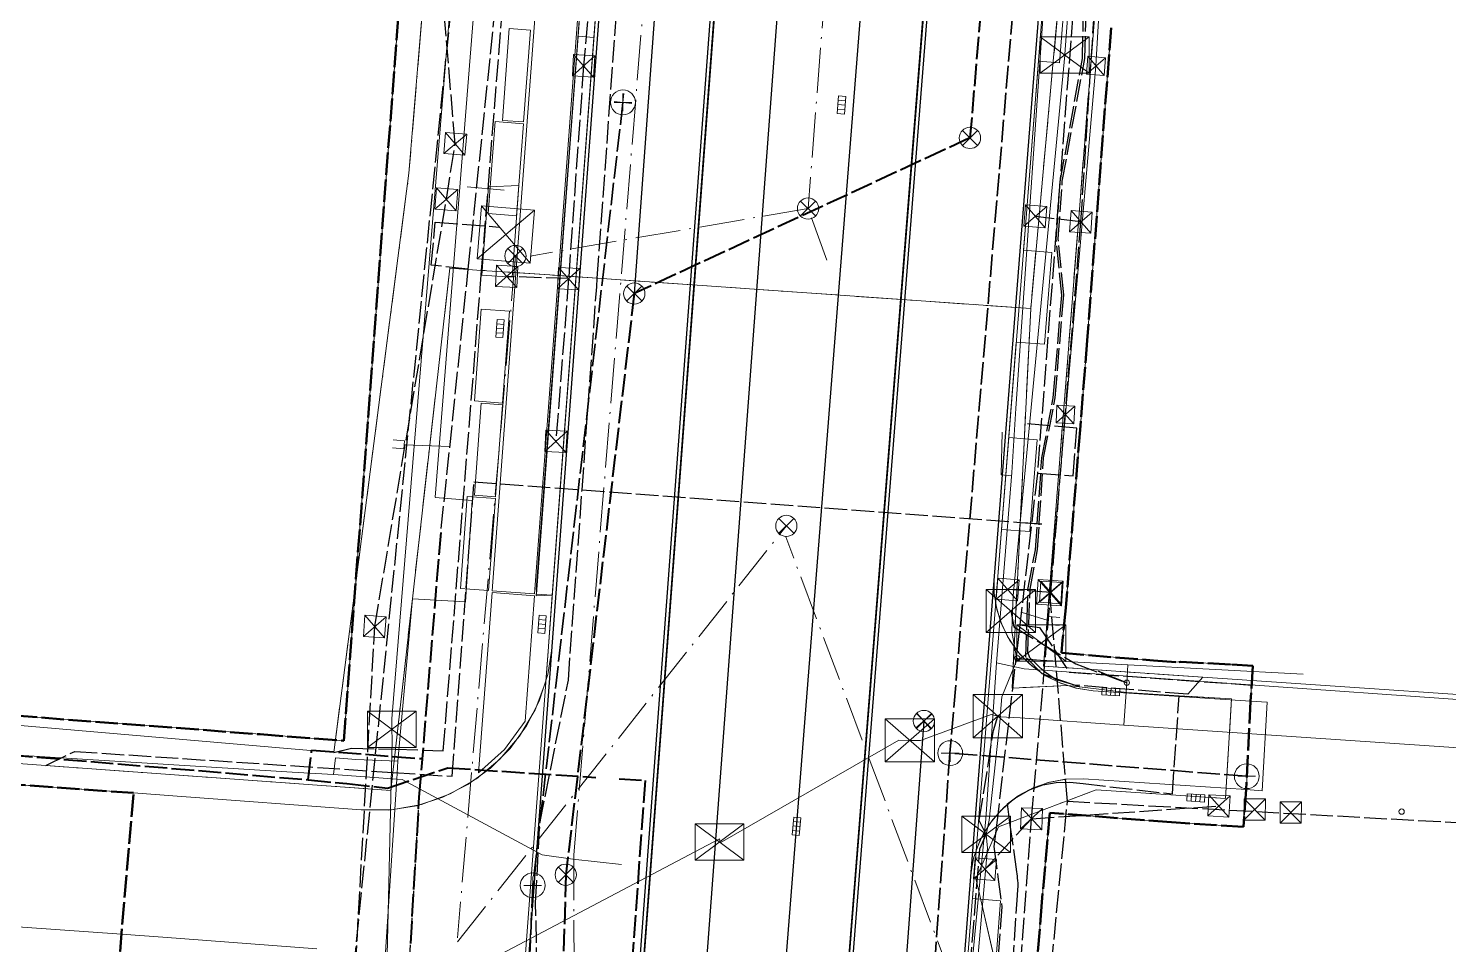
# Model space of a CAD drawing. Header units: metres. Extents: x 105014 to 106600, y 111320 to 118425.
# Drawn here: x 105391.5 to 105471.6, y 111994.3 to 112046 of the extents above; entities that cross this region are included whole.
import ezdxf

# ---------------------------------------------------------------- set-up
doc = ezdxf.new("R2010")
doc.units = ezdxf.units.M
doc.linetypes.add('DASHDOT', pattern=[3.556, 2.54, -0.508, 0, -0.508])
doc.linetypes.add('DASHED', pattern=[1.524, 1.27, -0.254])
for name, color, linetype, lineweight in [('00-BASE-LIMITE', 7, 'DASHED', 50), ('00-BASE-UE', 42, 'DASHED', 25), ('10-PAV-BOCACALLE', 9, 'CONTINUOUS', 13), ('10-PAV-CALZADA-BRT', 12, 'CONTINUOUS', 30), ('10-PAV-CALZADA-MIXTA', 8, 'CONTINUOUS', 30), ('10-PAV-CICLORUTA', 76, 'CONTINUOUS', 18), ('10-PAV-SARDINEL', 252, 'CONTINUOUS', 13), ('20-EP-ZONA-DURA', 253, 'CONTINUOUS', 13), ('20-EP-ZONA-VERDE', 84, 'CONTINUOUS', 13), ('30-RED-ENEL-NODOS', 11, 'CONTINUOUS', 13), ('30-RED-ENEL-PROY', 1, 'DASHED', 25), ('30-RED-ETB-CAMARA', 151, 'CONTINUOUS', 13), ('30-RED-ETB-EXIST', 145, 'CONTINUOUS', 13), ('30-RED-ETB-PROY', 5, 'DASHED', 25), ('30-RED-MOVISTAR-CAMARA', 141, 'CONTINUOUS', 13), ('30-RED-MOVISTAR-EXIST', 135, 'CONTINUOUS', 13), ('30-RED-MOVISTAR-PROY', 4, 'DASHED', 25), ('30-RED-VANTI-EXIST', 52, 'CONTINUOUS', 13), ('30-RED-VANTI-PROY', 2, 'DASHED', 25), ('30-RED-VANTI-RETIRO', 8, 'DASHDOT', 13), ('35-RH-ACUE-DOMICILIARIA', 152, 'CONTINUOUS', 9), ('35-RH-ACUE-MATRIZ-PJ', 150, 'DASHED', 40), ('35-RH-ACUE-MENOR-EXIST', 151, 'CONTINUOUS', 13), ('35-RH-ACUE-MENOR-PROY', 5, 'DASHED', 25), ('35-RH-PLUV-COLECTOR', 96, 'CONTINUOUS', 30), ('35-RH-PLUV-INTERCEPTOR', 3, 'DASHED', 40), ('35-RH-PLUV-NODOS', 94, 'CONTINUOUS', 13), ('35-RH-PLUV-RETIRO', 8, 'DASHDOT', 13), ('35-RH-SUDS-ZONAS', 92, 'CONTINUOUS', 20), ('36-RH-SAN-COLECTOR-PROY', 6, 'DASHED', 35), ('36-RH-SAN-POZOS', 216, 'CONTINUOUS', 13)]:
    doc.layers.add(name, color=color, linetype=linetype, lineweight=lineweight)

# ---------------------------------------------------------------- blocks, each defined once
blk = doc.blocks.new('CAM_ETB_T_13')
for p, q in [((-1.375, -1.025), (1.375, 1.025)), ((-1.375, 1.025), (1.375, -1.025))]:
    blk.add_line(p, q)
blk.add_lwpolyline([(-1.375, -1.025), (1.375, -1.025), (1.375, 1.025), (-1.375, 1.025)], close=True)
blk = doc.blocks.new('CAM_ETB_T_13A')
for p, q in [((-1.375, -1.025), (1.375, 1.025)), ((-1.375, 1.025), (1.375, -1.025))]:
    blk.add_line(p, q)
blk.add_lwpolyline([(-1.375, -1.025), (1.375, -1.025), (1.375, 1.025), (-1.375, 1.025)], close=True)
blk = doc.blocks.new('CAM_ETB_T_14A')
for p, q in [((-1.39, -1.22), (1.39, 1.22)), ((-1.39, 1.22), (1.39, -1.22))]:
    blk.add_line(p, q)
blk.add_lwpolyline([(-1.39, -1.22), (1.39, -1.22), (1.39, 1.22), (-1.39, 1.22)], close=True)
blk = doc.blocks.new('POSTE')
blk.add_circle((0, 0), 0.15)
blk = doc.blocks.new('CAJA_ENEL')
for p, q in [((-0.6, -0.6), (0.6, 0.6)), ((-0.6, 0.6), (0.6, -0.6))]:
    blk.add_line(p, q)
blk.add_lwpolyline([(-0.6, -0.6), (0.6, -0.6), (0.6, 0.6), (-0.6, 0.6)], close=True)
blk = doc.blocks.new('CT_ENEL')
for p, q in [((-1.5, -1.5), (1.5, 1.5)), ((-1.5, 1.5), (1.5, -1.5))]:
    blk.add_line(p, q)
blk.add_lwpolyline([(-1.5, -1.5), (1.5, -1.5), (1.5, 1.5), (-1.5, 1.5)], close=True)
blk = doc.blocks.new('CAM_MOV_CS_276')
for p, q in [((-0.7, -0.7), (0.7, 0.7)), ((-0.7, 0.7), (0.7, -0.7))]:
    blk.add_line(p, q)
blk.add_lwpolyline([(-0.7, -0.7), (0.7, -0.7), (0.7, 0.7), (-0.7, 0.7)], close=True)
blk = doc.blocks.new('CAM_MOV_CS_275')
for p, q in [((-0.5, -0.5), (0.5, 0.5)), ((-0.5, 0.5), (0.5, -0.5))]:
    blk.add_line(p, q)
blk.add_lwpolyline([(-0.5, -0.5), (0.5, -0.5), (0.5, 0.5), (-0.5, 0.5)], close=True)
blk = doc.blocks.new('POZO_SAN')
for p, q in [((-0.5, 0), (0.5, 0)), ((0, -0.5), (0, 0.5))]:
    blk.add_line(p, q)
blk.add_circle((0, 0), 0.7)
blk = doc.blocks.new('POZO_PLUV')
for p, q in [((-0.42, -0.42), (0.42, 0.42)), ((-0.42, 0.42), (0.42, -0.42))]:
    blk.add_line(p, q)
blk.add_circle((0, 0), 0.6)
blk = doc.blocks.new('SUMIDERO')
for p, q in [((-0.25, -0.2), (-0.25, 0.2)), ((0, -0.2), (0, 0.2)), ((0.25, -0.2), (0.25, 0.2))]:
    blk.add_line(p, q)
blk.add_lwpolyline([(-0.5, -0.2), (0.5, -0.2), (0.5, 0.2), (-0.5, 0.2)], close=True)

msp = doc.modelspace()

# ---------------------------------------------------------------- linework, layer by layer
at = {"layer": '00-BASE-LIMITE'}
for points in [[(105396.4147, 111990.9145), (105397.4315, 112002.8857), (105390.2821, 112003.3999), (105390.7259, 112007.2529), (105404.5827, 112006.1959), (105409.2911, 112005.8369), (105415.6737, 112090.8829), (105415.8243, 112093.2417), (105415.6747, 112093.2503), (105416.1989, 112098.9685)], [(105452.5577, 112046.0549), (105451.2077, 112028.4171), (105450.8043, 112023.3661), (105449.9955, 112013.3263), (105449.8219, 112011.5039), (105449.7601, 112010.7871), (105454.9371, 112010.3581), (105456.3981, 112010.2611), (105456.4911, 112010.2875), (105459.3665, 112010.1249), (105460.5535, 112010.0547), (105460.4225, 112008.0703), (105460.1661, 112003.0763), (105460.0273, 112000.9753), (105455.9541, 112001.2367), (105454.4349, 112001.3445), (105449.1035, 112001.7751), (105448.6489, 111996.7249), (105447.1877, 111978.4105)]]:
    msp.add_lwpolyline(points, dxfattribs=at)
at = {"layer": '00-BASE-UE'}
for points in [[(105396.4147, 111990.9145), (105397.4315, 112002.8857), (105390.2821, 112003.3999), (105390.7259, 112007.2529), (105404.5827, 112006.1959), (105409.2911, 112005.8369), (105415.6737, 112090.8829), (105415.8243, 112093.2417), (105415.6747, 112093.2503), (105416.1989, 112098.9685)], [(105452.5577, 112046.0549), (105451.2077, 112028.4171), (105450.8043, 112023.3661), (105449.9955, 112013.3263), (105449.8219, 112011.5039), (105449.7601, 112010.7871), (105454.9371, 112010.3581), (105456.3981, 112010.2611), (105456.4911, 112010.2875), (105459.3665, 112010.1249), (105460.5535, 112010.0547), (105460.4225, 112008.0703), (105460.1661, 112003.0763), (105460.0273, 112000.9753), (105455.9541, 112001.2367), (105454.4349, 112001.3445), (105449.1035, 112001.7751), (105448.6489, 111996.7249), (105447.1877, 111978.4105)]]:
    msp.add_lwpolyline(points, dxfattribs=at)
at = {"layer": '10-PAV-BOCACALLE'}
msp.add_lwpolyline([(105461.346, 112008.0095), (105461.0749, 112003.0159), (105460.1661, 112003.0763), (105451.0043, 112003.6817), (105449.9689, 112003.6606), (105448.9525, 112003.4617), (105447.9855, 112003.091), (105447.0966, 112002.5596), (105446.3124, 112001.8832), (105445.6561, 112001.082), (105445.1474, 112000.1799), (105444.8014, 111999.2038), (105444.6284, 111998.1827), (105445.9625, 112015.1149), (105445.963, 112014.1658), (105446.1132, 112013.2287), (105446.4092, 112012.327), (105446.8438, 112011.4833), (105447.4059, 112010.7186), (105448.0816, 112010.0521), (105448.8539, 112009.5005), (105449.7035, 112009.0776), (105450.6092, 112008.794), (105451.5483, 112008.6567), (105460.4225, 112008.0702), (105461.346, 112008.0095)], close=True, dxfattribs=at)
msp.add_lwpolyline([(105407.7707, 111994.0989), (105399.0885, 111994.7477), (105396.7543, 111994.9136), (105387.9615, 111995.5382), (105387.9615, 111995.5382), (105388.5196, 112003.5193), (105397.4315, 112002.8856), (105399.6557, 112002.7275), (105410.2621, 112001.9267), (105411.8336, 112001.9249), (105413.3861, 112002.1694), (105414.881, 112002.6541), (105416.2816, 112003.367), (105417.5531, 112004.2905), (105418.6643, 112005.4018), (105419.5876, 112006.6735), (105420.3004, 112008.0741), (105420.7848, 112009.5692), (105421.0291, 112011.1216), (105418.8017, 111981.2703)], dxfattribs=at)
at = {"layer": '10-PAV-CALZADA-BRT'}
for points in [[(105418.9147, 111895.4307), (105427.4922, 112010.386), (105437.2979, 112141.8011), (105438.075, 112154.0579), (105438.5784, 112166.329), (105438.8078, 112178.6083), (105438.7631, 112190.8897), (105437.9313, 112247.0829)], [(105441.4309, 112247.1349), (105442.2627, 112190.9415), (105442.3077, 112178.582), (105442.0769, 112166.2246), (105441.5703, 112153.8755), (105440.7883, 112141.5407), (105430.9795, 112010.0836), (105422.4051, 111895.1703)], [(105428.2455, 111913.1853), (105428.4855, 111917.0489), (105428.7339, 111920.9117), (105428.9903, 111924.7743), (105429.2539, 111928.6363), (105429.5245, 111932.4977), (105429.8009, 111936.3589), (105430.0829, 111940.2195), (105430.3699, 111944.0799), (105430.6609, 111947.9399), (105430.9557, 111951.7995), (105431.2537, 111955.6591), (105431.5539, 111959.5183), (105431.8561, 111963.3775), (105432.1595, 111967.2365), (105432.4633, 111971.0955), (105444.4505, 112123.2379), (105444.6775, 112126.1189), (105445.7697, 112143.1088), (105446.3713, 112160.1231), (105446.4817, 112177.1477), (105445.9913, 112238.8877)], [(105449.4911, 112238.9155), (105449.9817, 112177.1755), (105449.8706, 112160.0499), (105449.2654, 112142.9347), (105448.1667, 112125.8441), (105447.9397, 112122.9629), (105435.9525, 111970.8207), (105435.6487, 111966.9623), (105435.3453, 111963.1043), (105435.0433, 111959.2469), (105434.7433, 111955.3897), (105434.4457, 111951.5331), (105434.1511, 111947.6765), (105433.8601, 111943.8185), (105433.5735, 111939.9623), (105433.2917, 111936.1063), (105433.0157, 111932.2505), (105432.7457, 111928.3947), (105432.4823, 111924.5391), (105432.2265, 111920.6835), (105431.9783, 111916.8279), (105431.7389, 111912.9725)]]:
    msp.add_lwpolyline(points, dxfattribs=at)
at = {"layer": '10-PAV-CALZADA-MIXTA'}
for points in [[(105437.6813, 112247.0787), (105438.5131, 112190.8861), (105438.5578, 112178.6103), (105438.3286, 112166.3367), (105437.8254, 112154.0711), (105437.0487, 112141.8199), (105425.4228, 111986.0094), (105425.1744, 111982.6817), (105418.6655, 111895.4495)], [(105412.4327, 111895.9145), (105418.3583, 111975.3269), (105418.7996, 111981.2427), (105418.8017, 111981.2703), (105421.0291, 112011.1216), (105421.0313, 112011.1509), (105421.3864, 112015.9108), (105430.8159, 112142.2849), (105431.7797, 112158.4377), (105432.2625, 112174.6121), (105432.2638, 112190.7937), (105431.5149, 112241.3866)], [(105432.0023, 111913.1229), (105432.2421, 111916.9865), (105432.4905, 111920.8495), (105432.7469, 111924.7119), (105433.0107, 111928.5739), (105433.2811, 111932.4355), (105433.5577, 111936.2965), (105433.8397, 111940.1571), (105434.1265, 111944.0175), (105434.4177, 111947.8775), (105434.7125, 111951.7371), (105435.0103, 111955.5967), (105435.3107, 111959.4559), (105435.6127, 111963.3151), (105435.9161, 111967.1743), (105436.2201, 111971.0333), (105448.1889, 112122.9433), (105448.5841, 112127.9589), (105449.4486, 112140.6878), (105450.0378, 112153.4324), (105450.3512, 112166.1867), (105450.3887, 112178.9449), (105449.9911, 112229.4703)], [(105453.6444, 112112.613), (105452.474, 112097.7573), (105452.4724, 112097.7373), (105450.9831, 112078.8354), (105450.9814, 112078.8135), (105450.4101, 112071.5629), (105447.5762, 112035.5967), (105445.9625, 112015.1149), (105444.6284, 111998.1827), (105444.6271, 111998.1661), (105443.8298, 111988.0458)]]:
    msp.add_lwpolyline(points, dxfattribs=at)
at = {"layer": '10-PAV-CICLORUTA'}
for points in [[(105424.3061, 112071.1675), (105423.9267, 112066.0815), (105420.0491, 112014.1159), (105417.6559, 112014.2945), (105421.5295, 112066.2605), (105421.9127, 112071.3461), (105424.3061, 112071.1675)], [(105420.0417, 112014.0163), (105419.5137, 112006.9393), (105418.3492, 112005.3457), (105416.8891, 112004.0177), (105417.6483, 112014.1949), (105420.0417, 112014.0163)]]:
    msp.add_lwpolyline(points, close=True, dxfattribs=at)
at = {"layer": '10-PAV-SARDINEL'}
for points in [[(105412.2333, 111895.9294), (105418.1589, 111975.3418), (105418.6002, 111981.2578), (105418.6023, 111981.2854), (105420.8297, 112011.1366), (105420.8319, 112011.1659), (105421.187, 112015.9257), (105430.6165, 112142.2996)], [(105430.8159, 112142.2849), (105421.3864, 112015.9108), (105421.0313, 112011.1509), (105421.0291, 112011.1216), (105418.8017, 111981.2703), (105418.7996, 111981.2427), (105418.3583, 111975.3269), (105412.4327, 111895.9145)], [(105418.6655, 111895.4495), (105425.1744, 111982.6817), (105425.4228, 111986.0094), (105437.0487, 112141.8199)], [(105418.865, 111895.4347), (105425.3738, 111982.6668), (105425.6222, 111985.9945), (105437.2482, 112141.8052)], [(105437.2482, 112141.8052), (105425.6222, 111985.9945), (105425.3738, 111982.6668), (105418.865, 111895.4347)], [(105437.2979, 112141.8011), (105427.4922, 112010.386), (105418.9147, 111895.4307)], [(105431.7389, 111912.9725), (105431.9783, 111916.8279), (105432.2265, 111920.6835), (105432.4823, 111924.5391), (105432.7457, 111928.3947), (105433.0157, 111932.2505), (105433.2917, 111936.1063), (105433.5735, 111939.9623), (105433.8601, 111943.8185), (105434.1511, 111947.6765), (105434.4457, 111951.5331), (105434.7433, 111955.3897), (105435.0433, 111959.2469), (105435.3453, 111963.1043), (105435.6487, 111966.9623), (105435.9525, 111970.8207), (105447.9397, 112122.9629)], [(105447.9895, 112122.959), (105436.0207, 111971.049), (105435.7167, 111967.19), (105435.4133, 111963.3308), (105435.1113, 111959.4715), (105434.8109, 111955.6122), (105434.5131, 111951.7524), (105434.2183, 111947.8926), (105433.9271, 111944.0324), (105433.6402, 111940.1718), (105433.3582, 111936.311), (105433.0816, 111932.4497), (105432.8112, 111928.5877), (105432.5474, 111924.7253), (105432.2909, 111920.8625), (105432.0425, 111916.9991), (105431.8027, 111913.1351)], [(105431.8027, 111913.1351), (105432.0425, 111916.9991), (105432.2909, 111920.8625), (105432.5474, 111924.7253), (105432.8112, 111928.5877), (105433.0816, 111932.4497), (105433.3582, 111936.311), (105433.6402, 111940.1718), (105433.9271, 111944.0324), (105434.2183, 111947.8926), (105434.5131, 111951.7524), (105434.8109, 111955.6122), (105435.1113, 111959.4715), (105435.4133, 111963.3308), (105435.7167, 111967.19), (105436.0207, 111971.049), (105447.9895, 112122.959)], [(105448.1889, 112122.9433), (105436.2201, 111971.0333), (105435.9161, 111967.1743), (105435.6127, 111963.3151), (105435.3107, 111959.4559), (105435.0103, 111955.5967), (105434.7125, 111951.7371), (105434.4177, 111947.8775), (105434.1265, 111944.0175), (105433.8397, 111940.1571), (105433.5577, 111936.2965), (105433.2811, 111932.4355), (105433.0107, 111928.5739), (105432.7469, 111924.7119), (105432.4905, 111920.8495), (105432.2421, 111916.9865), (105432.0023, 111913.1229)], [(105443.8298, 111988.0458), (105444.6271, 111998.1661), (105444.6284, 111998.1827), (105445.9625, 112015.1149), (105447.5762, 112035.5967), (105450.4101, 112071.5629), (105450.9814, 112078.8135), (105450.9831, 112078.8354), (105452.4724, 112097.7373), (105452.474, 112097.7573), (105453.6444, 112112.613)], [(105453.8438, 112112.5973), (105452.6734, 112097.7415), (105452.6718, 112097.7215), (105451.1825, 112078.8198), (105451.1808, 112078.7979), (105450.6095, 112071.5472), (105447.7756, 112035.581), (105446.1619, 112015.0992), (105444.8278, 111998.1671), (105444.8265, 111998.1505), (105444.0292, 111988.0301)]]:
    msp.add_lwpolyline(points, dxfattribs=at)
at = {"layer": '20-EP-ZONA-DURA'}
for points in [[(105390.7259, 112007.2529), (105404.5827, 112006.1959), (105409.2911, 112005.8369), (105415.6737, 112090.8829), (105415.8243, 112093.2417), (105415.6747, 112093.2503), (105416.1989, 112098.9685)], [(105423.6981, 112061.6738), (105420.1403, 112014.3573), (105420.1676, 112014.3582), (105420.1489, 112014.1085), (105421.0463, 112014.0415), (105420.8319, 112011.1659), (105420.8297, 112011.1366), (105420.6838, 112009.1817), (105420.0775, 112007.5746), (105419.2052, 112006.095), (105418.0925, 112004.7865), (105416.7723, 112003.6877), (105415.2835, 112002.8311), (105413.6701, 112002.2418), (105411.9797, 112001.9374), (105410.2621, 112001.9267), (105399.6557, 112002.7275), (105397.4315, 112002.8857), (105390.2821, 112003.3999)], [(105452.5577, 112046.0549), (105451.2077, 112028.4171), (105450.8043, 112023.3661), (105449.9955, 112013.3263), (105449.8219, 112011.5039), (105449.7601, 112010.7871), (105454.9371, 112010.3581), (105456.3981, 112010.2611), (105456.4911, 112010.2875), (105459.3665, 112010.1249), (105460.5535, 112010.0547), (105460.4225, 112008.0703), (105451.5483, 112008.6567), (105450.5668, 112008.8039), (105449.623, 112009.1109), (105448.7427, 112009.5692), (105447.9501, 112010.1664), (105447.2667, 112010.8861), (105446.7113, 112011.7087), (105446.2991, 112012.6115), (105446.0414, 112013.5699), (105446.1619, 112015.0992), (105447.2043, 112028.3217), (105448.7967, 112028.1963), (105449.2051, 112033.3803), (105447.6129, 112033.5057), (105447.7756, 112035.581), (105448.4531, 112044.1715), (105449.6513, 112044.0779), (105450.0553, 112049.2621)], [(105445.9169, 111991.6239), (105446.3253, 111996.8077), (105444.7307, 111996.9333), (105444.8265, 111998.1505), (105444.8278, 111998.1671), (105444.9471, 111999.6808), (105445.3427, 112000.5702), (105445.877, 112001.384), (105446.5359, 112002.1006), (105447.302, 112002.7012), (105448.1551, 112003.1701), (105449.0728, 112003.4948), (105450.0309, 112003.6669), (105451.0043, 112003.6817), (105460.1661, 112003.0763), (105460.1661, 112003.0763), (105460.0273, 112000.9753), (105455.9541, 112001.2367), (105454.4349, 112001.3445), (105449.1035, 112001.7751), (105448.6489, 111996.7249), (105447.1877, 111978.4105)], [(105396.4147, 111990.9145), (105396.7544, 111994.9136), (105399.0885, 111994.7477), (105407.7707, 111994.0989)]]:
    msp.add_lwpolyline(points, dxfattribs=at)
for points in [[(105421.9127, 112071.3461), (105421.5295, 112066.2605), (105417.6559, 112014.2945), (105420.0491, 112014.1159), (105423.9267, 112066.0815), (105424.3061, 112071.1675), (105421.9127, 112071.3461)], [(105418.2315, 112040.8251), (105419.4283, 112040.7359), (105419.8151, 112045.9215), (105418.6185, 112046.0107), (105418.2315, 112040.8251)], [(105419.4207, 112040.6361), (105417.8257, 112040.7551), (105417.4387, 112035.5695), (105419.0339, 112035.4505), (105419.4207, 112040.6361)], [(105418.6321, 112030.0655), (105417.0369, 112030.1845), (105416.6501, 112024.9989), (105418.2451, 112024.8799), (105418.6321, 112030.0655)], [(105416.6541, 112019.6839), (105417.8507, 112019.5947), (105418.2377, 112024.7803), (105417.0411, 112024.8695), (105416.6541, 112019.6839)], [(105446.3763, 112017.7541), (105447.9687, 112017.6287), (105448.3771, 112022.8127), (105446.7847, 112022.9381), (105446.3763, 112017.7541)], [(105417.8433, 112019.4949), (105416.2477, 112019.6141), (105415.8609, 112014.4283), (105417.4563, 112014.3093), (105417.8433, 112019.4949)], [(105420.0417, 112014.0163), (105417.6483, 112014.1949), (105416.8891, 112004.0177), (105418.3492, 112005.3457), (105419.5137, 112006.9393), (105420.0417, 112014.0163)]]:
    msp.add_lwpolyline(points, close=True, dxfattribs=at)
at = {"layer": '20-EP-ZONA-VERDE'}
for points in [[(105425.3107, 112071.1927), (105421.0463, 112014.0415), (105420.1489, 112014.1085), (105424.4133, 112071.2597), (105425.3107, 112071.1927)], [(105419.8151, 112045.9215), (105419.4283, 112040.7359), (105418.2315, 112040.8251), (105418.6185, 112046.0107), (105419.8151, 112045.9215)], [(105419.4207, 112040.6361), (105419.0339, 112035.4505), (105417.4387, 112035.5695), (105417.8257, 112040.7551), (105419.4207, 112040.6361)], [(105418.6321, 112030.0655), (105418.2451, 112024.8799), (105416.6501, 112024.9989), (105417.0369, 112030.1845), (105418.6321, 112030.0655)], [(105418.2377, 112024.7803), (105417.8507, 112019.5947), (105416.6541, 112019.6839), (105417.0411, 112024.8695), (105418.2377, 112024.7803)], [(105417.8433, 112019.4949), (105417.4563, 112014.3093), (105415.8609, 112014.4283), (105416.2477, 112019.6141), (105417.8433, 112019.4949)]]:
    msp.add_lwpolyline(points, close=True, dxfattribs=at)
at = {"layer": '30-RED-ENEL-PROY'}
for points in [[(105450.8529, 112035.0979), (105452.2109, 112056.3511)], [(105415.5721, 112039.5073), (105414.2577, 112054.9469)], [(105423.7239, 112053.9983), (105422.8091, 112043.9041)], [(105422.8091, 112043.9041), (105421.9621, 112031.8989)], [(105415.0739, 112036.3745), (105415.5721, 112039.5073)], [(105411.0373, 112012.2755), (105415.0739, 112036.3745)], [(105450.8529, 112035.0979), (105448.2835, 112035.4103)], [(105449.1563, 112014.1967), (105450.8529, 112035.0979)], [(105421.9621, 112031.8989), (105418.4757, 112032.0261)], [(105421.9621, 112031.8989), (105421.2481, 112022.7213)], [(105449.1563, 112014.1967), (105446.7197, 112014.3631)], [(105448.0729, 112001.4337), (105449.1563, 112014.1967)], [(105409.7759, 111989.9671), (105411.0373, 112012.2755)], [(105448.0729, 112001.4337), (105458.6331, 112002.1557)], [(105448.0729, 112001.4337), (105445.4445, 111998.5917)], [(105446.2847, 111977.8677), (105448.0729, 112001.4337)]]:
    msp.add_lwpolyline(points, dxfattribs=at)
at = {"layer": '30-RED-ETB-EXIST'}
for points in [[(105449.949, 112044.571), (105451.673, 112067.822), (105451.672, 112067.835)], [(105412.003, 112006.479), (105411.995, 112007.076), (105415.568, 112050.688), (105415.571, 112051.238), (105415.551, 112051.237)], [(105446.899, 112013.152), (105447.001, 112013.148), (105447.029, 112014.016), (105449.949, 112044.5)], [(105447.266, 112010.485), (105448.569, 112010.372), (105447.232, 112010.444), (105446.963, 112011.992), (105447.001, 112013.148), (105446.899, 112013.152)], [(105446.17, 112007.214), (105446.29, 112007.203), (105446.398, 112008.314), (105447.28, 112010.478)], [(105447.266, 112010.485), (105448.569, 112010.372), (105453.497, 112010.11), (105453.444, 112009.104)], [(105453.444, 112009.104), (105453.497, 112010.11), (105463.388, 112009.583)], [(105446.17, 112007.214), (105446.29, 112007.203), (105446.289, 112007.188), (105447.419, 112007.121), (105453.281, 112006.72), (105453.444, 112009.104)], [(105453.444, 112009.104), (105453.281, 112006.72), (105477.987, 112005.029)], [(105441.2, 112005.855), (105441.816, 112005.852), (105445.799, 112007.318), (105446.17, 112007.214)], [(105445.511, 112000.553), (105445.673, 112001.345), (105446.316, 112007.231), (105446.17, 112007.214)], [(105411.776, 111990.859), (105411.669, 111991.305), (105412.011, 112005.882), (105412.003, 112006.479)], [(105430.503, 112000.137), (105430.519, 112000.07), (105440.585, 112005.859), (105441.2, 112005.855)], [(105411.776, 111990.859), (105412.333, 111990.727), (105430.465, 112000.291), (105430.503, 112000.137)], [(105442.887, 111968.995), (105445.579, 111999.781), (105445.511, 112000.553)]]:
    msp.add_lwpolyline(points, dxfattribs=at)
at = {"layer": '30-RED-ETB-PROY'}
for points in [[(105446.899, 112013.152), (105447.077, 112012.254), (105448.616, 112011.332)], [(105448.616, 112011.332), (105450.562, 112010.163), (105453.444, 112009.104)], [(105453.444, 112009.104), (105451.841, 112009.749), (105453.285, 112009.169), (105453.444, 112009.104)], [(105445.511, 112000.553), (105445.124, 112001.337), (105445.926, 112006.42), (105446.17, 112007.214)], [(105439.876, 111986.952), (105444.233, 111988.374), (105445.148, 111999.743), (105445.511, 112000.553)]]:
    msp.add_lwpolyline(points, dxfattribs=at)
at = {"layer": '30-RED-MOVISTAR-EXIST'}
for points in [[(105451.6969, 112043.9015), (105452.9909, 112065.9535)], [(105449.9749, 112024.2325), (105451.6969, 112043.9015)], [(105449.1019, 112014.1821), (105449.9749, 112024.2325)]]:
    msp.add_lwpolyline(points, dxfattribs=at)
at = {"layer": '30-RED-MOVISTAR-PROY'}
for points in [[(105409.5473, 111989.9388), (105419.1025, 112084.2545)], [(105450.0935, 112002.419), (105449.1019, 112014.1821)], [(105440.6625, 111905.1193), (105450.0935, 112002.419)], [(105450.0935, 112002.419), (105500.4869, 111999.6715)]]:
    msp.add_lwpolyline(points, dxfattribs=at)
at = {"layer": '30-RED-VANTI-EXIST'}
for points in [[(105422.4182, 112150.5599), (105420.6475, 112129.8771), (105418.5241, 112104.6605), (105412.9645, 112037.8445)], [(105451.7053, 112071.2939), (105451.6817, 112070.8369), (105450.5549, 112058.0891), (105449.3145, 112044.3803), (105448.0229, 112030.2119)], [(105457.7275, 112009.4101), (105448.7473, 112010.0385), (105450.7845, 112036.0427), (105452.5721, 112058.8189), (105453.7072, 112071.2083)], [(105408.7237, 112005.1627), (105412.9645, 112037.8445)], [(105417.0595, 112032.3647), (105415.2707, 112032.4825), (105412.1967, 112005.3498)], [(105423.5843, 112031.9237), (105420.9059, 112032.1113), (105417.0595, 112032.3647)], [(105448.0229, 112030.2119), (105423.5843, 112031.9237)], [(105447.4291, 112018.1512), (105448.0229, 112030.2119)], [(105450.1203, 112008.9407), (105446.9705, 112008.8081), (105447.3829, 112017.2121), (105447.4291, 112018.1512)], [(105450.7686, 112008.8654), (105450.1203, 112008.9407)], [(105456.3931, 112008.3711), (105453.4475, 112008.5545), (105450.7686, 112008.8654)], [(105480.9381, 112007.8381), (105457.7275, 112009.4101)], [(105370.7329, 112008.4405), (105408.7237, 112005.1627)], [(105446.8494, 112001.2297), (105451.7035, 112003.0663), (105459.0119, 112002.5815), (105459.3387, 112008.1879), (105456.3931, 112008.3711)], [(105392.4897, 112004.4341), (105370.4489, 112006.0411)], [(105412.1967, 112005.3498), (105412.0491, 112004.0467)], [(105412.0491, 112004.0467), (105411.9345, 112003.0353), (105392.4897, 112004.4341)], [(105445.2072, 111998.691), (105446.1967, 112000.9827), (105446.8494, 112001.2297)], [(105444.9345, 111998.0593), (105445.2072, 111998.691)], [(105445.0964, 111997.3552), (105444.9345, 111998.0593)], [(105446.7869, 111990.0011), (105445.0964, 111997.3552)]]:
    msp.add_lwpolyline(points, dxfattribs=at)
at = {"layer": '30-RED-VANTI-PROY'}
for points in [[(105423.5843, 112031.9237), (105427.0353, 112079.8497), (105427.0433, 112088.2583), (105429.5979, 112117.8893), (105432.1183, 112153.9343), (105432.5329, 112163.4967), (105432.7093, 112170.7111), (105432.7717, 112180.4115), (105432.5461, 112203.0857)], [(105417.0595, 112032.3647), (105419.5663, 112063.8373), (105422.5913, 112109.0567), (105425.6403, 112150.3741), (105422.4182, 112150.5599)], [(105448.3924, 112018.0799), (105448.6467, 112021.7899), (105449.2969, 112025.1759), (105449.7727, 112030.9671), (105449.4661, 112034.1201), (105449.6863, 112037.3845), (105450.9369, 112044.3133), (105451.1247, 112052.0385), (105450.7899, 112054.6185), (105451.0579, 112058.0275), (105452.0341, 112060.5357), (105452.6573, 112068.2349), (105452.2104, 112070.7692)], [(105448.5068, 112018.1264), (105448.7495, 112021.7919), (105449.4063, 112025.1843), (105449.8827, 112030.9879), (105449.5705, 112034.1415), (105449.8025, 112037.3891), (105451.0647, 112044.3133), (105451.3329, 112052.0169), (105450.8891, 112054.7339), (105451.2015, 112058.0451), (105452.2183, 112060.4449), (105452.8215, 112068.2585), (105452.7609, 112070.8051)], [(105412.1967, 112005.3498), (105414.9013, 112005.2697), (105417.0595, 112032.3647)], [(105423.5494, 112031.4388), (105423.5843, 112031.9237)], [(105422.7243, 112019.9804), (105423.5494, 112031.4388)], [(105418.5864, 111618.4983), (105420.3449, 111627.0843), (105421.7185, 111647.9763), (105417.3939, 111691.5255), (105416.1035, 111743.4795), (105415.5563, 111758.1565), (105415.0945, 111768.2097), (105413.4161, 111788.9049), (105411.7465, 111812.8133), (105410.5975, 111832.5523), (105410.2441, 111846.8177), (105410.5903, 111860.5949), (105412.7925, 111890.8311), (105420.3261, 111986.8135), (105420.1075, 111996.6987), (105420.3381, 112001.1757), (105421.9511, 112009.2427), (105422.7243, 112019.9804)], [(105412.0491, 112004.0467), (105415.3911, 112003.8259), (105416.6227, 112020.4321), (105422.7243, 112019.9804)], [(105422.7243, 112019.9804), (105447.4291, 112018.1512)], [(105447.4291, 112018.1512), (105447.73, 112018.1289)], [(105447.73, 112018.1289), (105447.8507, 112018.12)], [(105449.2959, 112009.3846), (105448.6761, 112009.6031), (105447.7379, 112010.5425), (105447.8295, 112012.7583), (105447.8681, 112014.3693), (105448.2835, 112016.6089), (105448.3909, 112018.0589)], [(105447.8507, 112018.12), (105447.9676, 112018.1113)], [(105449.2959, 112009.3846), (105448.8027, 112009.7231), (105447.9729, 112010.5177), (105447.8561, 112010.8351), (105447.9909, 112014.3747), (105448.4071, 112016.6201), (105448.4987, 112018.0029)], [(105447.9676, 112018.1113), (105448.0867, 112018.1025)], [(105448.0867, 112018.1025), (105448.2223, 112018.0925)], [(105448.2223, 112018.0925), (105448.3788, 112018.0809)], [(105448.3788, 112018.0809), (105448.3924, 112018.0799)], [(105448.3909, 112018.0589), (105448.3915, 112018.0678)], [(105448.3915, 112018.0678), (105448.3919, 112018.0724)], [(105448.3919, 112018.0724), (105448.3924, 112018.0799)], [(105448.3924, 112018.0799), (105448.4124, 112018.0784)], [(105448.4124, 112018.0784), (105448.5032, 112018.0717)], [(105448.4987, 112018.0029), (105448.5032, 112018.0717)], [(105448.5032, 112018.0717), (105448.5068, 112018.1264)], [(105448.5032, 112018.0717), (105448.5701, 112018.0667)], [(105448.5701, 112018.0667), (105448.6483, 112018.0609)], [(105450.329, 112009.0204), (105449.4237, 112009.2969), (105449.2959, 112009.3846)], [(105450.329, 112009.0204), (105449.2959, 112009.3846)], [(105457.7275, 112009.4101), (105456.8653, 112008.4565), (105450.4799, 112008.9743), (105450.329, 112009.0204)], [(105450.7686, 112008.8654), (105450.329, 112009.0204)], [(105450.7837, 112008.8601), (105450.7686, 112008.8654)], [(105446.8494, 112001.2297), (105446.7041, 112002.2801), (105447.3158, 112002.7339), (105447.989, 112003.0901), (105448.7082, 112003.3407), (105449.457, 112003.4799), (105450.2183, 112003.5045), (105450.9745, 112003.4139), (105456.0105, 112002.8309), (105456.3931, 112008.3711)], [(105392.4897, 112004.4341), (105394.1177, 112005.2315), (105412.0491, 112004.0467)], [(105408.7237, 112005.1627), (105409.7249, 112005.4229), (105412.1967, 112005.3498)], [(105447.2349, 111998.4423), (105446.8494, 112001.2297)], [(105447.2518, 111998.3202), (105447.2349, 111998.4423)], [(105447.2682, 111998.202), (105447.2518, 111998.3202)], [(105447.2849, 111998.0814), (105447.2682, 111998.202)], [(105447.3038, 111997.9443), (105447.2849, 111998.0814)], [(105447.2917, 111997.3401), (105447.2999, 111997.4593)], [(105447.2999, 111997.4593), (105447.3092, 111997.5948)], [(105447.3228, 111997.7916), (105447.3235, 111997.8021), (105447.3038, 111997.9443)], [(105447.3092, 111997.5948), (105447.3195, 111997.7448)], [(105447.3195, 111997.7448), (105447.3228, 111997.7916)], [(105446.7869, 111990.0011), (105447.2754, 111997.1023)], [(105447.2754, 111997.1023), (105447.2837, 111997.2232)], [(105447.2837, 111997.2232), (105447.2917, 111997.3401)]]:
    msp.add_lwpolyline(points, dxfattribs=at)
at = {"layer": '30-RED-VANTI-RETIRO'}
for points in [[(105422.4182, 112150.5599), (105420.6475, 112129.8771), (105418.5241, 112104.6605), (105412.9645, 112037.8445)], [(105451.7053, 112071.2939), (105451.6817, 112070.8369), (105450.5549, 112058.0891), (105449.3145, 112044.3803), (105448.0229, 112030.2119)], [(105457.7275, 112009.4101), (105448.7473, 112010.0385), (105450.7845, 112036.0427), (105452.5721, 112058.8189), (105453.7072, 112071.2083)], [(105408.7237, 112005.1627), (105412.9645, 112037.8445)], [(105417.0595, 112032.3647), (105415.2707, 112032.4825), (105412.1967, 112005.3498)], [(105423.5843, 112031.9237), (105420.9059, 112032.1113), (105417.0595, 112032.3647)], [(105448.0229, 112030.2119), (105423.5843, 112031.9237)], [(105447.4291, 112018.1512), (105448.0229, 112030.2119)], [(105450.1203, 112008.9407), (105446.9705, 112008.8081), (105447.3829, 112017.2121), (105447.4291, 112018.1512)], [(105446.8494, 112001.2297), (105451.7035, 112003.0663), (105459.0119, 112002.5815), (105459.3387, 112008.1879), (105456.3931, 112008.3711)], [(105412.1967, 112005.3498), (105412.0491, 112004.0467)], [(105412.0491, 112004.0467), (105411.9345, 112003.0353), (105392.4897, 112004.4341)], [(105445.2072, 111998.691), (105446.1967, 112000.9827), (105446.8494, 112001.2297)], [(105444.9345, 111998.0593), (105445.2072, 111998.691)], [(105445.0964, 111997.3552), (105444.9345, 111998.0593)], [(105446.7869, 111990.0011), (105445.0964, 111997.3552)]]:
    msp.add_lwpolyline(points, dxfattribs=at)
at = {"layer": '35-RH-ACUE-DOMICILIARIA'}
for points in [[(105412.0813, 112022.8083), (105412.7192, 112022.7562), (105412.6819, 112022.299), (105412.044, 112022.3511)], [(105412.7005, 112022.5276), (105415.2756, 112022.4314)], [(105449.01, 112012.6146), (105447.4913, 112013.0809)], [(105449.6252, 112012.3251), (105448.9881, 112012.3863), (105449.032, 112012.8428), (105449.669, 112012.7816)]]:
    msp.add_lwpolyline(points, dxfattribs=at)
at = {"layer": '35-RH-ACUE-MATRIZ-PJ'}
for points in [[(105413.0632, 111994.3915), (105413.5481, 112002.6512), (105414.7884, 112017.8012)], [(105390.4709, 112005.039), (105390.4709, 112005.039), (105407.2895, 112003.6291), (105409.4687, 112003.4164), (105411.7583, 112003.1604), (105415.1608, 112004.3075), (105423.4969, 112003.7626)], [(105407.2895, 112003.6291), (105407.4771, 112005.3005), (105413.726, 112004.824)], [(105424.8155, 112003.6764), (105426.2746, 112003.5923), (105425.3924, 111991.144), (105423.4213, 111970.3723), (105419.6848, 111928.6813), (105416.1158, 111879.9158), (105414.9573, 111845.9363), (105415.3385, 111830.9411), (105416.768, 111802.9791), (105417.8101, 111794.2049), (105418.271, 111788.1317), (105430.5635, 111789.0645)]]:
    msp.add_lwpolyline(points, dxfattribs=at)
at = {"layer": '35-RH-ACUE-MENOR-EXIST'}
for points in [[(105414.44, 112019.57), (105425.28, 112155.96)], [(105447.18, 112024.58), (105451.04, 112080.22)], [(105447.18, 112024.58), (105451.04, 112080.22)], [(105418.3348, 112036.8947), (105416.2548, 112037.0747)], [(105446.95, 112020.96), (105447.18, 112024.58)], [(105446.95, 112020.96), (105447.18, 112024.58)], [(105446.4165, 112023.2408), (105446.3591, 112020.8255), (105446.9385, 112020.7826)], [(105446.1, 112010.22), (105446.95, 112020.96)], [(105446.1, 112010.22), (105446.95, 112020.96)], [(105416.52, 112019.39), (105414.4388, 112019.5554)], [(105416.15, 112013.67), (105416.52, 112019.39)], [(105412.34, 112004.69), (105413.16, 112013.83)], [(105413.16, 112013.83), (105416.15, 112013.67)], [(105445.49, 112001.42), (105446.1, 112010.22)], [(105445.49, 112001.42), (105446.1, 112010.22)], [(105447.66, 112009.88), (105446.1, 112010.22)], [(105446.1, 112010.22), (105446.1, 112010.22)], [(105485.38, 112007.22), (105447.66, 112009.88)], [(105485.38, 112007.22), (105447.66, 112009.88)], [(105349.99, 112007.55), (105406.38, 112004.06)], [(105349.99, 112007.55), (105406.38, 112004.06)], [(105408.82, 112004.86), (105408.71, 112003.93)], [(105408.82, 112004.86), (105408.71, 112003.93)], [(105409.96, 112004.78), (105408.82, 112004.86)], [(105409.96, 112004.78), (105408.82, 112004.86)], [(105412.34, 112004.69), (105409.96, 112004.78)], [(105412.34, 112004.69), (105409.96, 112004.78)], [(105412.34, 112004.69), (105412.2734, 112003.663), (105410.0673, 111969.8192)], [(105412.34, 112004.69), (105412.2734, 112003.663), (105410.0673, 111969.8192)], [(105406.38, 112004.06), (105408.71, 112003.93)], [(105406.38, 112004.06), (105408.71, 112003.93)], [(105408.71, 112003.93), (105412.2734, 112003.663), (105412.58, 112003.64), (105420.48, 111999.4), (105422.2, 111999.16)], [(105408.71, 112003.93), (105412.2734, 112003.663), (105412.58, 112003.64), (105420.48, 111999.4), (105422.2, 111999.16)], [(105444.75, 111993.71), (105445.49, 112001.42)], [(105444.75, 111993.71), (105445.49, 112001.42)], [(105422.2, 111999.16), (105424.9408, 111998.8533)]]:
    msp.add_lwpolyline(points, dxfattribs=at)
at = {"layer": '35-RH-ACUE-MENOR-PROY'}
for points in [[(105458.2562, 112204.2735), (105458.4003, 112193.8377), (105458.0398, 112182.8876), (105458.4851, 112170.9065), (105458.7549, 112163.2555), (105458.9231, 112158.6535), (105456.3296, 112120.1133), (105454.6526, 112101.1938), (105454.0759, 112094.7444), (105453.9871, 112093.7403), (105452.9029, 112081.9218), (105451.8078, 112065.0618), (105448.3987, 112020.9297), (105447.4066, 112012.3801), (105447.29, 112011.3842), (105446.09, 112001.053), (105445.9515, 111999.8634), (105446.1738, 111998.1626), (105446.396, 111996.4618), (105439.4852, 111902.6289), (105439.368, 111889.6036), (105439.0093, 111847.1772), (105439.904, 111804.4753), (105440.9088, 111783.5058)], [(105406.76, 111784.78), (105406.7544, 111786.067), (105406.4649, 111794.1537), (105407.4765, 111802.3408), (105405.9589, 111829.1229), (105405.3963, 111841.1534), (105404.9863, 111857.0462), (105406.4038, 111868.893), (105406.6021, 111870.8873), (105404.4713, 111877.8722), (105404.9382, 111885.391), (105406.1692, 111903.6299), (105408.0564, 111929.9875), (105412.8952, 111991.5316), (105413.5481, 112002.6512), (105414.7884, 112017.8012), (105416.3059, 112032.4375), (105418.1409, 112050.137), (105423.5293, 112130.8985), (105424.6059, 112153.1085), (105424.6059, 112153.1085), (105425.8733, 112179.5634), (105426.7743, 112198.9107)], [(105416.3059, 112032.4375), (105414.2188, 112032.6529), (105414.4503, 112035.0894), (105418.0492, 112034.8066)], [(105448.3987, 112020.9297), (105450.4106, 112020.7749), (105450.6303, 112023.4703), (105447.6189, 112023.7312)], [(105447.4066, 112012.3801), (105448.525, 112012.228), (105449.362, 112010.9639), (105450.1989, 112009.6998), (105460.4822, 112008.9758)], [(105390.4709, 112005.039), (105390.4709, 112005.039), (105407.2895, 112003.6291), (105409.4687, 112003.4164), (105411.7583, 112003.1604), (105415.1608, 112004.3075), (105423.4969, 112003.7626)], [(105407.2895, 112003.6291), (105407.4771, 112005.3005), (105413.726, 112004.824)]]:
    msp.add_lwpolyline(points, dxfattribs=at)
at = {"layer": '35-RH-PLUV-COLECTOR'}
for points in [[(105428.0138, 112063.2613), (105425.6671, 112031.0598)], [(105428.0138, 112063.2613), (105425.6671, 112031.0598)], [(105441.9983, 112006.9449), (105437.9302, 111952.1233)], [(105441.9983, 112006.9449), (105437.9302, 111952.1233)]]:
    msp.add_lwpolyline(points, dxfattribs=at)
at = {"layer": '35-RH-PLUV-INTERCEPTOR'}
for points in [[(105448.6913, 112088.0598), (105444.5951, 112039.8389)], [(105448.6913, 112088.0598), (105444.5951, 112039.8389)], [(105444.5951, 112039.8389), (105425.6671, 112031.0598)], [(105444.5951, 112039.8389), (105425.6671, 112031.0598)], [(105425.6671, 112031.0598), (105421.8064, 111998.2732)], [(105425.6671, 112031.0598), (105421.8064, 111998.2732)], [(105421.8064, 111998.2732), (105420.8928, 111965.5209)], [(105421.8064, 111998.2732), (105420.8928, 111965.5209)]]:
    msp.add_lwpolyline(points, dxfattribs=at)
at = {"layer": '35-RH-PLUV-RETIRO'}
for points in [[(105422.2629, 111999.3758), (105431.4372, 112111.5678)], [(105439.5869, 112088.6584), (105435.4663, 112035.8549)], [(105436.5269, 112032.949), (105435.4663, 112035.8549), (105419.794, 112033.1748)], [(105418.9677, 112033.1774), (105415.705, 111994.715)], [(105415.705, 111994.4905), (105434.2431, 112017.9542)], [(105444.9512, 111988.7459), (105434.2058, 112017.3344)], [(105422.2629, 111999.3758), (105422.5905, 111743.3905)]]:
    msp.add_lwpolyline(points, dxfattribs=at)
at = {"layer": '35-RH-SUDS-ZONAS'}
for points in [[(105423.394, 112045.504), (105422.9834, 112040.0012), (105421.0463, 112014.0415), (105420.1414, 112014.0087), (105422.0432, 112039.4968), (105422.4965, 112045.571), (105423.394, 112045.504)], [(105419.1613, 112037.1591), (105418.7744, 112031.9735), (105417.0795, 112032.1), (105417.4516, 112037.0861), (105419.1613, 112037.1591)], [(105419.1613, 112037.1591), (105418.7744, 112031.9735), (105417.0795, 112032.1), (105417.4516, 112037.0861), (105419.1613, 112037.1591)], [(105419.1613, 112037.1591), (105418.7744, 112031.9735), (105417.0795, 112032.1), (105417.4516, 112037.0861), (105419.1613, 112037.1591)], [(105419.1613, 112037.1591), (105418.7744, 112031.9735), (105417.0795, 112032.1), (105417.4516, 112037.0861), (105419.1613, 112037.1591)], [(105417.8432, 112019.4949), (105417.4563, 112014.3093), (105415.8608, 112014.4283), (105416.2477, 112019.6139), (105417.8432, 112019.4949)], [(105417.8432, 112019.4949), (105417.4563, 112014.3093), (105415.8608, 112014.4283), (105416.2477, 112019.6139), (105417.8432, 112019.4949)], [(105417.8432, 112019.4949), (105417.4563, 112014.3093), (105415.8608, 112014.4283), (105416.2477, 112019.6139), (105417.8432, 112019.4949)], [(105417.8432, 112019.4949), (105417.4563, 112014.3093), (105415.8608, 112014.4283), (105416.2477, 112019.6139), (105417.8432, 112019.4949)]]:
    msp.add_lwpolyline(points, close=True, dxfattribs=at)
at = {"layer": '36-RH-SAN-COLECTOR-PROY'}
for points in [[(105450.1, 112083.38), (105443.4677, 112005.1378)], [(105425.0288, 112041.8424), (105419.943, 111997.6755)], [(105443.4677, 112005.1378), (105438.34, 111934.27)], [(105460.2048, 112003.8309), (105443.4815, 112005.1365)], [(105419.943, 111997.6755), (105418.274, 111956.448)]]:
    msp.add_lwpolyline(points, dxfattribs=at)

# ---------------------------------------------------------------- block references
at = {"layer": '30-RED-ENEL-NODOS'}
for name, p, rotation in [('CAJA_ENEL', (105422.8091, 112043.904), 86.9), ('CAJA_ENEL', (105415.5722, 112039.5073), 355.5), ('CAJA_ENEL', (105415.0739, 112036.3744), 175.7), ('CT_ENEL', (105418.4207, 112034.3926), 85.3), ('CT_ENEL', (105418.4207, 112034.3926), 85.3), ('CAJA_ENEL', (105448.2834, 112035.4103), 85.5), ('CAJA_ENEL', (105450.8529, 112035.0979), 85.9), ('CAJA_ENEL', (105418.4756, 112032.0261), 86.9), ('CAJA_ENEL', (105421.9621, 112031.8989), 86.9), ('CAJA_ENEL', (105421.2481, 112022.7213), 86.9), ('CAJA_ENEL', (105446.7196, 112014.363), 85.5), ('CAJA_ENEL', (105449.1562, 112014.1966), 85.9), ('CAJA_ENEL', (105411.0373, 112012.2755), 85.9), ('CAJA_ENEL', (105458.6331, 112002.1556), 176.7), ('CAJA_ENEL', (105460.6496, 112001.9576), 179.8), ('CAJA_ENEL', (105462.6822, 112001.7891), 179.8), ('CAJA_ENEL', (105448.0729, 112001.4337), 87.8), ('POSTE', (105468.9369, 112001.8328), 179.8), ('CAJA_ENEL', (105445.4445, 111998.5917), 85.5)]:
    msp.add_blockref(name, p, dxfattribs=dict(at, rotation=rotation))
at = {"layer": '30-RED-ETB-CAMARA'}
for name, p in [('CAM_ETB_T_13', (105449.937, 112044.524)), ('CAM_ETB_T_14A', (105446.899, 112013.152)), ('CAM_ETB_T_13', (105448.621, 112011.34)), ('POSTE', (105447.266, 112010.485)), ('POSTE', (105453.444, 112009.104)), ('CAM_ETB_T_14A', (105446.17, 112007.214)), ('CAM_ETB_T_13', (105412.003, 112006.479)), ('CAM_ETB_T_14A', (105441.2, 112005.855)), ('CAM_ETB_T_13', (105445.511, 112000.553)), ('CAM_ETB_T_13A', (105430.478, 112000.13))]:
    msp.add_blockref(name, p, dxfattribs=at)
at = {"layer": '30-RED-MOVISTAR-CAMARA'}
for name, p, rotation in [('CAM_MOV_CS_275', (105451.6968, 112043.9014), 85.4), ('CAM_MOV_CS_275', (105451.6968, 112043.9014), 85.4), ('CAM_MOV_CS_275', (105449.9749, 112024.2325), 86.8), ('CAM_MOV_CS_275', (105449.9749, 112024.2325), 86.8), ('CAM_MOV_CS_276', (105449.1019, 112014.1821), 86.2)]:
    msp.add_blockref(name, p, dxfattribs=dict(at, rotation=rotation))
at = {"layer": '35-RH-PLUV-NODOS'}
for name, p, rotation in [('SUMIDERO', (105437.3524, 112041.6988), 265.5), ('SUMIDERO', (105437.3524, 112041.6988), 265.5), ('POZO_PLUV', (105444.5951, 112039.8389), 270), ('POZO_PLUV', (105444.5951, 112039.8389), 270), ('POZO_PLUV', (105425.6671, 112031.0598), 270), ('POZO_PLUV', (105425.6671, 112031.0598), 270), ('SUMIDERO', (105418.0977, 112029.0833), 265.9), ('SUMIDERO', (105418.0977, 112029.0833), 265.9), ('SUMIDERO', (105420.4642, 112012.4032), 265), ('SUMIDERO', (105420.4642, 112012.4032), 265), ('SUMIDERO', (105452.5407, 112008.592), 356.3), ('SUMIDERO', (105452.5407, 112008.592), 356.3), ('POZO_PLUV', (105441.9983, 112006.9449), 175.9), ('POZO_PLUV', (105441.9983, 112006.9449), 175.9), ('POZO_PLUV', (105441.9983, 112006.9449), 270), ('POZO_PLUV', (105441.9983, 112006.9449), 270), ('SUMIDERO', (105457.3288, 112002.6075), 356.3), ('SUMIDERO', (105434.8177, 112001.0074), 85), ('SUMIDERO', (105434.8177, 112001.0074), 85), ('POZO_PLUV', (105421.8064, 111998.2732), 270), ('POZO_PLUV', (105421.8064, 111998.2732), 270)]:
    msp.add_blockref(name, p, dxfattribs=dict(at, rotation=rotation))
for p in [(105435.4663, 112035.8549), (105435.4663, 112035.8549), (105435.4663, 112035.8549), (105435.4663, 112035.8549), (105418.9677, 112033.1774), (105434.2431, 112017.9542), (105434.2431, 112017.9542)]:
    msp.add_blockref('POZO_PLUV', p, dxfattribs=at)
at = {"layer": '36-RH-SAN-POZOS'}
for p, rotation in [((105425.0288, 112041.8424), 173.6), ((105425.0288, 112041.8424), 270), ((105443.4815, 112005.1365), 270), ((105460.2048, 112003.8309), 270), ((105419.943, 111997.6755), 270)]:
    msp.add_blockref('POZO_SAN', p, dxfattribs=dict(at, rotation=rotation))

doc.saveas('drawing.dxf')
